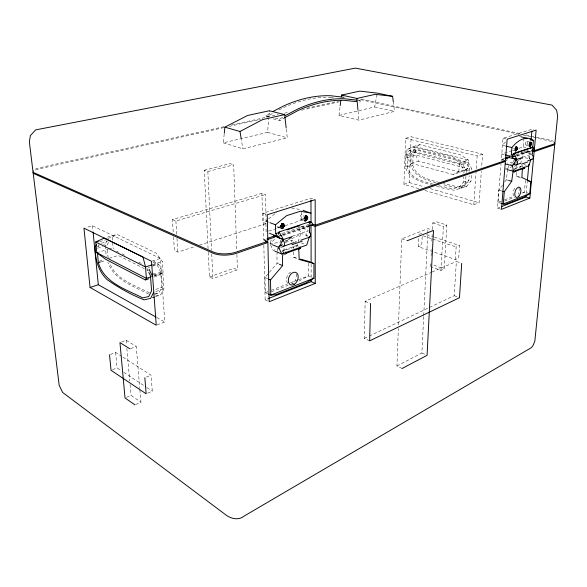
<?xml version="1.0" encoding="UTF-8"?>
<svg xmlns="http://www.w3.org/2000/svg" width="587" height="587" viewBox="0 0 587 587"><rect width="100%" height="100%" fill="white"/><g stroke="black" fill="none" stroke-linecap="round" stroke-linejoin="round"><path stroke-width="0.44" stroke-dasharray="2.94 2.2" d="M369.641 340.849L364.329 338.391L365.143 301.3L431.254 272.419M402.124 368.475L396.937 366.009L398.353 328.485M398.492 324.824L401.728 238.799L427.996 228.637L432.722 230.192M418.78 188.676L403.929 184.333L405.661 138.305L411.149 136.778L482.565 154.198L481.604 167.684M433.067 185.397C422.119 182.381 408.523 179.02 405.228 166.459L405.661 154.895L409.33 150.661L414.936 149.01C432.839 152.921 450.721 157.448 468.309 162.621L471.816 168.975L471.699 170.7M406.63 157.83L406.952 149.494L412.756 146.728L419.83 144.673L460.479 154.814L468.411 160.038L467.854 168.674L460.091 172.211L453.105 174.559L411.45 163.318L406.63 157.83L415.743 155.085L467.854 168.674L458.821 171.697L453.105 174.559M433.118 184.135C422.948 181.39 410.203 178.521 407.18 166.774L407.613 155.628L411.039 151.74L416.645 150.089L466.349 162.79L469.615 168.638L469.439 171.316M403.929 184.333L409.315 182.564L411.149 136.778M436.024 182.748C425.758 180.15 413.798 176.217 410.797 164.734L411.26 153.229L414.936 149.01M439.516 182.513C429.178 179.659 415.882 177.105 412.749 165.05L413.204 153.955L416.645 150.089M433.008 251.757L418.392 246.657L418.788 237.926M422.17 236.598L421.759 245.3L418.392 246.657M396.937 366.009L421.899 353L423.689 316.422M423.733 315.512L427.732 234.125M427.776 233.208L427.996 228.637M430.55 266.608L430.689 263.879M431.107 255.705L431.438 249.343M431.849 241.169L432.179 234.807M432.458 229.356L432.78 223.001L436.178 221.695L446.795 225.085L444.278 268.927L440.947 270.387L431.35 266.894M440.947 270.387L443.398 226.413L446.795 225.085M458.821 171.697L459.35 162.981L453.45 157.037L412.756 146.728M455.365 259.557L456.143 246.966L459.504 245.549L458.711 258.104L455.365 259.557L433.866 252.058M369.274 336.035L454.221 295.694L456.363 261.45L460.949 263.064M438.885 185.734L452.584 188.838L459.416 186.989L463.334 182.183L463.679 176.79M463.906 173.187L464.075 170.494L460.795 164.609L411.039 151.74M436.552 186.358L444.44 188.486L453.912 190.217L461.272 188.17L465.498 183.005L465.946 176.056M466.166 172.578L466.276 170.839L462.754 164.441C445.151 159.209 427.255 154.623 409.33 150.661M459.416 186.989L464.926 185.052L468.852 180.26L469.145 175.784M461.272 188.17L466.775 186.218L471.009 181.075L471.412 175.021M424.893 190.467L473.804 204.775L476.035 172.218M476.284 168.601L477.15 155.944L482.565 154.198M473.804 204.775L479.124 202.757L481.355 171.279M502.56 185.022L498.833 190.217L497.864 202.456L501.731 203.557M500.696 209.119L497.505 208.194L500.997 164.089M504.629 160.302L501.357 159.503L503.037 138.283L532.057 129.221L533.693 129.566M224.197 134.13L223.331 142.854L267.584 132.354L268.78 117.95M268.853 117.055L269.374 110.752M504.688 182.051L506.28 179.827L507.696 169.239M520.552 178.008L516.457 176.122L516.765 172.571M518.93 148.342L523.237 146.919L523.986 138.4M525.468 180.275L524.389 192.176L521.594 193.871M526.209 193.38L527.287 181.581M529.349 158.901L530.098 150.734L516.538 155.32M393.268 101.639L394.479 111.369L358.87 120.166L339.022 115.404L340.093 106.57M339.022 115.404L374.638 106.951L377.089 93.993M277.431 251.764L276.91 254.398L277.071 263.262L264.964 277.504L265.324 292.583L267.672 293.676M277.607 250.884L278.128 248.257M283.528 251.397L284.401 246.988M507.902 168.388L508.724 164.976M296.215 247.024L296.2 245.909L297.154 245.425A5.554 3.485 70.2 0 1 299.355 246.291M359.86 102.336L360.293 100.832L357.732 100.267M279.852 248.125L273.204 250.458L270.093 243.84L271.341 239.547M283.286 235.46L308.579 226.875L309.011 225.364M298.145 241.712L300.889 233.274L298.328 226.604L308.446 230.375M520.471 163.788L522.716 157.133L521.718 151.563M520.331 167.464L520.412 166.554L521.41 166.084A4.344 3.617 70.1 0 1 523.553 166.613M154.829 294.388L158.864 292.964L161.777 287.314L160.721 272.236L156.788 264.121L152.473 261.817M155.372 296.677L160.757 294.769L163.912 288.701L162.819 272.999L158.578 264.179L151.571 260.019M106.973 240.685L105.102 244.229L103.782 244.625L107.612 246.672M97.772 246.885L99.386 243.847M108.602 242.394L106.959 245.417L105.631 245.814M506.192 160.963L507.337 159.649M271.649 244.471L270.093 243.84L275.076 238.726M296.574 245.564L282.442 250.561L281.951 251.419L296.075 246.415M515.79 162.79L517.866 161.065M266.116 231.968L265.874 221.123L267.936 219.435M268.626 218.878L276.895 212.142M285.084 242.211L287.946 239.944M511.783 169.606L512.194 169.298M275.259 118.104L279.493 119.205L283.976 116.409M273.226 118.845L279.984 120.614L284.424 117.848M272.346 113.46L266.461 117.07L265.955 115.683L271.913 112.036M153.933 277.057L158.196 275.619L163.113 272.713L162.335 261.472L155.937 252.938L116.96 234.36L105.968 237.566M107.81 238.439L112.124 237.177L116.96 234.36M419.83 144.673L416.088 146.823L406.952 149.494M279.016 109.842L284.218 107.311A170.457 114.81 -67.6 0 1 330.496 97.273M364.329 338.391L368.453 336.432M135.663 404.509L140.939 402.19L139.86 389.394M432.091 272.052L456.363 261.45M147.689 393.143L152.29 391.14L151.035 375.144L122.544 356.896M126.535 397.34L131.033 395.403L140.939 402.19M146.39 377.089L151.035 375.144M112.55 369.7L117.07 367.888L120.812 370.36M263.842 245.403L265.133 299.832L267.694 298.82M497.505 208.194L500.007 207.211M110.297 354.526L115.617 352.457L121.773 356.404M271.377 291.834L288.092 285.333M291.438 284.035L293.94 283.059M298.959 281.107L308.424 275.883L313.157 277.878M418.942 234.433L422.332 233.112M504.46 201.143L514.572 197.21M130.798 348.575L136.235 346.455L139.787 388.484M267.855 291.6L265.324 292.583L267.936 292.377M271.238 290.294L287.292 284.071M290.675 282.758L297.433 280.138M298.277 279.808L308.424 275.883L308.366 261.31M501.181 201.172L497.864 202.456L500.249 202.786M504.497 199.888L513.618 196.352M521.909 193.138L524.389 192.176L528.997 193.409M121.494 342.016L126.139 340.24L136.235 346.455M157.103 324.919L164.8 321.999L160.332 258.419L92.46 225.76L86.502 227.426M208.253 252.344L209.449 276.961L212.883 278.59L237.434 269.837L236.877 254.31M514.777 168.381L520.816 166.246M209.449 276.961L233.978 268.274L237.434 269.837M514.205 169.115L520.243 166.972M293.889 242.644L299.054 240.831M155.768 291.556L163.912 288.701M280.689 247.839L282.391 247.237M465.498 183.005L471.009 181.075M505.216 169.129L512.899 166.437M514.205 166.334L515.914 165.732M155.687 289.442L161.777 287.314M463.334 182.183L468.852 180.26M285.568 242.402L291.468 240.354L296.266 242.233M510.441 164.382L512.158 163.788M292.465 236.187L307.148 231.146M530.178 154.586L522.723 157.147L529.401 158.725M263.739 240.868L266.315 239.995M282.655 234.462L309.312 225.445M501.276 160.486L503.822 159.627M282.127 235.101L308.865 226.046M516.663 155.636L531.242 150.698M516.898 156.142L530.919 151.38L524.228 151.512M153.919 275.809L163.113 272.713M154.608 275.765L162.819 272.999M466.276 170.839L471.816 168.975M312.644 198.81L310.956 198.245L263.079 213.191L263.71 239.643L266.285 238.777M281.775 233.553L309.305 224.271M501.357 159.503L503.903 158.644M515.768 154.645L530.178 149.78M153.2 274.76L160.721 272.236M464.075 170.494L469.615 168.638M268.699 231.109L279.889 227.411M285.055 225.702L301.41 220.294L305.614 221.827M512.047 150.624L501.716 154.036L505.26 154.887M152.693 265.463L156.788 264.121M460.795 164.609L466.349 162.79M148.276 267.555L149.663 267.1M152.422 266.197L158.578 264.179M462.754 164.441L468.309 162.621M152.238 264.766L162.335 261.472M152.304 261.017L160.332 258.419M459.35 162.981L468.411 160.038L416.088 146.823L415.743 155.085L418.48 161.154L460.091 172.211M173.517 236.877L174.39 250.539L177.832 252.131L195.155 246.54M199.485 245.139L266.175 223.61L265.522 194.568L261.949 193.321L172.417 219.567L173.29 233.23M101.03 261.875L105.653 260.437M407.18 166.774L412.749 165.05M99.247 261.2L103.862 259.77M405.228 166.459L410.797 164.734M109.079 258.309L118.273 255.462L145.98 269.448M411.45 163.318L418.48 161.154M96.796 252.733L107.942 249.365M108.8 249.101L113.093 247.809L114.032 249.196M97.633 248.206L102.982 246.606M407.613 155.628L413.204 153.955M97.794 246.401L99.13 246.004M405.661 154.895L411.26 153.229M172.417 219.567L175.895 221.042L265.522 194.568M101.404 243.245L107.428 241.47M99.709 241.624L105.733 239.856M466.775 186.218L459.423 188.266L442.077 184.465M464.926 185.052L458.095 186.893L443.596 183.621M208.077 248.697L204.261 170.281L207.842 171.521L233.67 164.815L236.744 250.656M204.261 170.281L230.06 163.634L233.67 164.815M223.331 142.854L242.849 148.827L287.3 137.85L286.185 128.025M155.885 295.929L160.757 294.769M282.442 250.561L283.022 250.429A5.628 3.463 70.2 0 1 284.497 250.825M154.557 293.948L158.864 292.964M223.904 127.57L39.997 168.674A13.068 3.573 -4.8 0 0 33.246 171.764M229.268 126.374L260.511 119.388M301.579 110.209L339.968 101.632M223.867 126.697L39.879 167.677A13.068 3.566 -4.8 0 0 32.945 171.228M231.902 124.906L278.348 114.56M284.6 113.174L287.278 112.572M306.928 108.199L338.185 101.235M300.889 226.67L308.579 226.875M330.496 97.266L334.986 97.559M291.556 207.967L301.336 209.757M357.718 100.311L360.293 100.832M361.431 99.078L519.921 133.565M526.194 134.929L549.476 139.992A11.762 2.957 3.5 0 1 553.57 141.35M518.952 134.269L361.416 99.863A9.553 2.135 0.4 0 0 358.033 99.379M523.428 135.245L549.381 140.917A11.755 2.964 3.5 0 1 553.482 142.274M519.59 136.551L521.307 136.925M374.638 106.951L394.479 111.369M526.766 141.394L530.222 142.164M503.037 138.283L506.339 139.024M526.033 145.334L529.481 146.119M523.237 146.919L525.871 147.52M505.855 146.119L502.406 145.319A35.939 19.07 -73.7 0 1 505.554 141.915M523.494 151.982L531.492 153.845M512.7 150.228L515.298 150.837M523.802 164.602L526.304 165.211M405.661 138.305L477.15 155.944M516.457 176.122L521.88 177.509M265.955 115.683L269.338 116.564M506.28 179.827L507.836 180.238M498.833 190.217L501.944 191.061M267.584 132.354L287.3 137.85M293.61 251.97L293.669 257.223L297.991 258.427M409.315 182.564L424.152 186.857M430.256 188.625L479.124 202.757M432.78 223.001L443.398 226.413M426.654 234.558L433.573 236.877M434.431 237.163L459.504 245.549M423.271 235.886L431.922 238.799M432.788 239.092L456.143 246.966M401.728 238.799L407.253 240.714M433.896 265.17L444.278 268.927M300.918 219.325L303.347 220.206M263.079 213.191L266.432 214.438M307.911 235.937L300.889 233.274A47.576 16.81 -1.5 0 1 291.328 238.777M265.874 221.123L269.088 222.341M277.497 227.044L281.525 228.585M266.175 223.61L262.638 222.253L261.949 193.321M454.221 295.694L459.482 297.704M301.256 242.93L305.152 244.441M263.71 239.643L267.848 241.316M148.555 294.006C133.469 286.192 113.973 279.904 107.92 262.308M293.669 257.223L299.216 259.491M277.071 263.262L278.656 263.93M365.143 301.3L370.551 303.596M149.494 292.913C134.959 285.201 115.624 279.794 109.622 262.756M264.964 277.504L268.127 278.913M421.899 353L425.59 354.665M138.818 262.198L141.298 263.336M265.133 299.832L267.555 300.97M116.329 251.119L118.787 252.271M146.794 269.859L148.423 270.68M153.31 273.153L158.196 275.619M122.059 253.811L125.956 255.873M156.883 317.567L164.8 321.999M123.813 372.341L146.295 387.185M147.043 387.677L152.29 391.14M146.889 268.31L148.078 270.768M279.493 119.205L279.984 120.614M291.468 240.354L291.893 241.976M292.942 246.041L293.573 248.477M297.484 244.177L298.108 246.621M241 137.556L242.849 148.827M92.46 225.76L93.003 231.205M115.617 352.457L117.07 367.888M105.264 245.96L106.247 256.358M107.37 249.857L108.118 257.847M516.611 163.978L517.074 169.019M358.048 111.119L358.87 120.166M112.124 237.177L112.447 240.729M112.609 242.504L113.093 247.809M126.139 340.24L126.535 344.767M126.858 348.385L129.749 380.934M130.072 384.551L131.033 395.403M522.07 165.314L522.217 167.001M175.895 221.042L176.753 234.756M176.981 238.417L177.832 252.131M207.842 171.521L211.547 250.223M211.716 253.885L212.883 278.59M301.351 211.459L301.41 220.294M311.132 264.26L311.169 278.011M287.96 239.995A47.576 16.81 -1.5 0 1 285.231 240.831M282.538 241.558A47.576 16.81 -1.5 0 1 270.093 243.84M307.17 236.37A3.236 2.077 70.9 0 1 306.084 232.826A3.236 2.077 70.9 0 1 307.874 231.058M280.175 242.27A3.324 2.054 70.9 0 1 281.958 239.958M279.449 226.406A2.612 1.834 -69.3 0 1 276.616 226.046M302.782 218.709A2.561 1.754 -70.2 0 1 300.089 218.335A2.561 1.754 -70.2 0 1 301.498 214.681A2.561 1.754 -70.2 0 1 303.699 216.332M296.156 274.012A6.743 4.557 -66.6 0 1 292.458 283.609M287.762 283.323A6.743 4.557 -66.6 0 1 286.816 277.57A6.743 4.557 -66.6 0 1 290.594 272.141M514.249 169.342A4.388 3.617 70.1 0 1 514.931 169.68M519.268 159.906A38.03 10.236 2.8 0 1 517.969 160.5M513.009 162.071A38.03 10.236 2.8 0 1 507.469 163.135M529.79 158.813A2.531 2.135 71.4 0 1 528.975 156.032A2.531 2.135 71.4 0 1 530.912 154.462M513.177 161.873A2.583 2.135 71.4 0 1 513.816 160.405M513.251 148.328A2.054 1.093 -74.6 0 1 512.994 148.988M518.761 187.708A5.312 2.781 -73 0 1 518.196 194.136M513.537 195.941A5.312 2.781 -73 0 1 513.427 191.193A5.312 2.781 -73 0 1 516.046 187.07M526.818 144.857A2.025 1.057 -74.7 0 0 527.119 141.504A2.025 1.057 -74.7 0 0 525.262 143.734A2.025 1.057 -74.7 0 0 526.818 144.857"/><path stroke-width="0.88" d="M370.551 303.596L369.641 340.849L459.482 297.704L461.712 263.328M532.38 154.051L532.864 146.992L514.051 153.295L512.128 157.764L516.743 159.422L522.026 157.609L519.95 159.341M503.734 161.087L505.363 161.491L501.496 209.354L529.834 198.083L534.141 151.666L553.013 145.224A11.755 2.964 3.5 0 0 554.267 142.795M513.163 170.612L511.725 181.251L504.284 191.7L503.279 203.997L505.634 204.313L524.147 197.034L529.76 193.615L530.868 181.662L521.88 177.509L522.364 168.689M514.946 156.215L513.236 156.795L511.306 154.63L511.901 147.52A36.24 18.945 -73.7 0 1 533.407 140.484L532.769 147.432L534.669 149.538L532.093 150.404M516.112 146.838L515.709 150.925L515.232 150.815L516.267 150.742L517.198 149.245A2.062 1.093 -74.5 0 0 516.883 147.036L515.547 147.021L516.032 147.132L516.487 148.995L515.1 148.628L516.032 147.132M516.589 146.948L516.267 150.742L517.015 149.157L516.589 146.948L517.015 149.157M529.958 145.921C530.802 144.996 529.569 141.188 530.237 142.472L530.677 144.307L529.327 143.94L530.237 142.472L529.892 146.207L529.415 146.097L530.435 146.031L531.338 144.563A2.032 1.057 -74.6 0 0 531.052 142.384L530.296 142.186M530.773 142.296L530.435 146.031L531.184 144.461L530.773 142.296L531.184 144.461M501.68 206.551L525.879 197.012L526.047 195.192M527.368 180.679L528.858 164.345M531.081 139.948L531.895 131.011M531.8 150.155L534.229 150.712L536.144 130.087L507.168 139.207L505.444 160.5L315.197 225.21L312.695 224.293M224.285 133.256L224.894 127.159L247.465 115.514L269.374 110.752L284.673 114.634L286.185 128.025M554.825 143.852L534.816 341.274L532.908 345.736L531.382 347.651L244.353 515.936C239.122 520.317 232.276 519.106 226.912 515.702L62.67 392.476L59.184 385.351L33.07 172.24A13.068 3.573 -4.8 0 0 34.56 173.943L213.191 253.254A16.084 6.002 -2.3 0 0 236.04 253.408L267.877 242.541L269.169 301.733L315.248 283.411L315.197 226.391L311.029 224.865L311.132 262.433M340.203 105.689L340.842 100.392M341.267 96.855L341.487 95.087L359.772 91.117L377.25 93.128L392.608 96.327L393.268 101.639M282.369 226.215L282.046 228.651L281.525 228.585A2.627 1.834 -69.3 0 1 280.615 225.9L281.973 223.918L282.618 226.311L280.615 225.9L282.618 226.311M305.453 220.866L305.805 218.474L304.117 218.151L305.431 216.221L306.054 218.562L304.117 218.151A2.568 1.754 -70.2 0 0 304.961 220.793L305.453 220.866L304.961 220.683M283.352 252.285L282.472 256.695L282.611 265.61L270.49 279.97L270.812 295.122L276.015 294.674L306.12 282.824L313.942 278.216L313.928 263.57L308.366 261.31L300.581 259.146M285.803 251.926L286.331 253.202L285.253 254.193A5.643 3.485 70.6 0 1 283.778 253.789M299.942 246.892L300.463 248.154L299.377 249.137M278.443 234.301L279.06 231.982L310.112 221.585L309.342 232.364M516.244 148.944L515.415 150.837A2.062 1.093 -74.5 0 1 515.1 148.628L516.487 148.995M530.435 144.255L529.613 146.119A2.032 1.057 -74.6 0 1 529.327 143.94L530.677 144.307M309.672 223.097L310.112 221.585L308.424 222.304M281.973 223.918L281.481 223.735L282.897 223.618L283.55 226.428L282.971 228.343L281.555 228.46L282.046 228.651L282.017 227.074M305.431 216.221L304.932 216.045L306.311 215.935L306.942 218.687L306.333 220.565L305.079 220.697M309.474 236.532L306.707 245.05L281.723 253.958L274.753 251.097M531.074 159.121L528.799 165.82L513.588 171.25L506.889 169.555M515.481 170.12L515.914 171.111L514.733 172.006A4.402 3.639 70.8 0 1 513.273 171.8M524.096 167.053L524.521 168.029L523.347 168.917A4.351 3.632 70.8 0 1 521.894 168.718M153.713 292.275L150.617 298.365L144.182 299.884C131.048 294.703 118.64 287.711 107.091 279.617C98.256 271.121 95.043 259.146 95.123 247.193L96.591 244.353M145.407 279.94L146.39 278.341L145.517 266.96L143.001 257.047L104.281 238.058L95.74 241.976L96.796 252.733L105.733 259.344L145.407 279.94L148.819 278.788M288.665 239.379L292.238 236.546L283.499 239.555L278.642 247.303L281.723 253.958M514.051 153.295L516.743 159.422L512.326 165.666L513.588 171.25M515.1 163.369L512.326 165.666L505.598 164M281.268 235.394L277.82 236.561L275.677 233.655L275.516 224.792L286.581 215.686L300.375 211.247L311.029 213.184L302.951 210.322M282.222 244.471L278.642 247.303L272.427 244.786M284.424 117.848L297.814 110.65A172.864 114.487 -67.6 0 1 344.151 100.311L356.47 101.661M285.473 115.485L297.536 109.145A174.772 115.756 -67.6 0 1 344.415 98.755L356.859 100.142M272.662 111.625L283.932 105.821A172.336 116.079 -67.6 0 1 330.745 95.74L344.077 97.317M402.124 368.475L427.072 355.333L433.507 230.449L407.253 240.714M224.894 127.159L240.002 131.488L262.705 119.557L284.673 114.634M530.479 147.975L532.864 146.992M268.545 298.482L311.183 281.672L315.248 283.411M313.942 278.216L270.812 295.122L268.457 294.036M529.76 193.615L503.279 203.997L501.731 203.557M286.331 253.202L300.463 248.154M515.914 171.111L524.521 168.029M152.657 297.638L154.014 297.161M291.959 244.757L302.239 241.147M521.439 164.125L527.684 161.931M283.543 246.261L293.889 242.644M300.779 240.23L309.4 237.214M516.252 164.822L520.383 163.377M527.823 160.772L531.954 159.326M534.229 150.712L553.108 144.292A11.762 2.957 3.5 0 0 554.92 142.927L557.65 116.013L556.623 110.224L551.985 105.095L355.384 68.114L35.712 129.866L30.37 135.568L29.35 141.893L32.945 171.228A13.068 3.566 -4.8 0 0 34.435 172.923L213.132 251.999A16.091 5.987 -2.3 0 0 235.996 252.146L267.848 241.316L267.268 214.747L315.175 199.661L315.197 225.21M315.197 226.391L505.363 161.491M267.173 239.701L274.914 237.082M505.517 159.048L508.056 158.189M309.723 225.753L313.172 224.586L311.059 221.791L309.327 222.37M151.409 276.653L146.39 278.341L96.796 252.733M267.151 238.483L274.892 235.871M504.747 158.358L509.832 156.641M275.677 233.655L279.126 232.496M286.896 229.891L299.84 225.555M511.306 154.63L532.769 147.432M90.06 287.454L156.252 325.242L151.497 261.274L83.948 228.145L90.06 287.454L98.315 284.739L156.091 317.119M151.402 265.038L145.517 266.96L95.74 241.976L98.323 241.22M148.863 272.405L150.448 275.685L151.585 290.866L148.724 296.538L142.751 297.888C126.073 289.384 104.038 282.809 98.367 262.697L100.362 262.081M341.487 95.087L356.896 98.447L375.181 94.346L392.608 96.327M283.55 226.428L284.313 226.369A2.627 1.834 -69.3 0 0 283.411 223.684L282.897 223.618L282.971 228.343L284.313 226.369L282.897 223.618M306.942 218.687L307.639 218.643A2.568 1.754 -70.2 0 0 306.803 216.001L306.311 215.935L306.333 220.565L307.639 218.643L306.311 215.935M521.307 136.925L527.331 138.253M529.98 139.728L533.407 140.484M531.712 151.108L534.141 151.666M506.72 146.317L511.901 147.52M505.26 154.887L513.236 156.795M506.845 157.037L516.743 159.422M527.779 180.869L530.868 181.662M508.613 180.436L511.725 181.251M525.879 197.012L529.834 198.083M502.729 191.274L504.284 191.7M313.928 263.57L299.216 259.491L298.732 249.064M277.614 237.39L283.499 239.555L279.06 231.982M269.888 222.649L275.516 224.792M269.462 233.281L277.82 236.561M273.417 235.585L283.499 239.555M265.39 241.536L267.877 242.541M279.441 264.267L282.611 265.61M268.912 279.265L270.49 279.97M130.02 348.883L119.953 342.61L125.031 397.986L134.907 404.839M149.054 269.176L152.539 276.462M240.002 131.488L241 137.556M93.091 232.114L98.315 284.739M109.534 354.827L111.038 370.309L146.156 393.804L144.842 377.742M97.405 252.872L98.367 262.697M356.896 98.447L357.967 110.209M282.406 223.434L282.479 228.152M305.82 215.759L305.842 220.389M310.963 200.057L311.022 222.781M311.176 279.838L311.183 281.672M309.378 231.982A3.236 2.077 70.9 0 1 310.479 235.534A3.236 2.077 70.9 0 1 308.674 237.295M282.729 240.259A3.324 2.054 70.9 0 1 284.504 245.036A3.324 2.054 70.9 0 1 281.32 245.373M531.661 154.638A2.531 2.135 71.4 0 1 533.238 157.463A2.531 2.135 71.4 0 1 531.22 159.444M514.447 159.987A2.583 2.135 71.4 0 1 517.154 161.212A2.583 2.135 71.4 0 1 516.883 164.404A2.583 2.135 71.4 0 1 514.08 164.287M294.16 284.401A6.758 4.557 -66.6 0 0 297.037 273.234A6.758 4.557 -66.6 0 0 288.577 278.297A6.758 4.557 -66.6 0 0 294.16 284.401M518.981 196.051A5.32 2.774 -73 0 0 519.759 187.348A5.32 2.774 -73 0 0 514.806 193.424A5.32 2.774 -73 0 0 518.981 196.051"/></g></svg>
